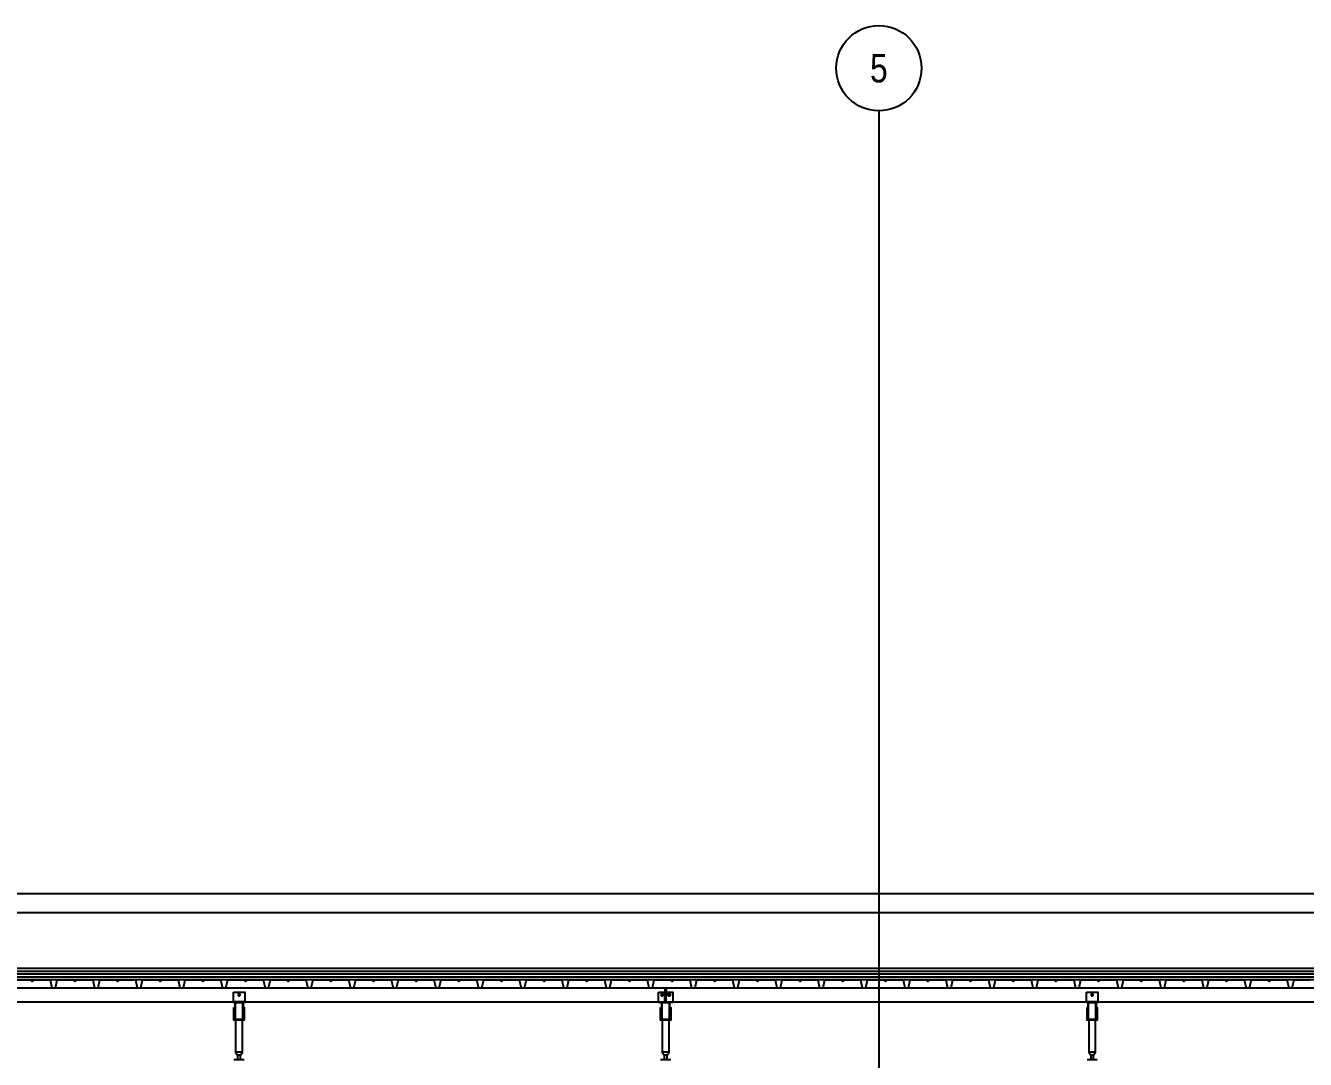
# Model space of a CAD drawing. Header units: centimetres. Extents: x 26200 to 152500, y -600 to 9300.
# Drawn here: x 133965 to 134865, y 1991 to 2718 of the extents above; entities that cross this region are included whole.
import ezdxf
from ezdxf.enums import TextEntityAlignment as Align

# ---------------------------------------------------------------- set-up
doc = ezdxf.new("R2010")
doc.units = ezdxf.units.CM
doc.layers.add('ROTAS-MIMARI-KESIT', color=8, linetype='Continuous')
doc.styles.add('ROTAS', font='arial.ttf')

msp = doc.modelspace()

# ---------------------------------------------------------------- linework, layer by layer
at = {"layer": 'ROTAS-MIMARI-KESIT'}
for p, q in [((147225.24, 2107.63), (127309.45, 2107.63)), ((129128.29, 2094.5), (147186.65, 2094.5))]:
    msp.add_line(p, q, dxfattribs=at)
for points in [[(134564.7, 2658.48), (134564.7, 925.39)], [(147194.7, 2054.99), (129122.2, 2054.99)], [(147194.7, 2052.99), (129122.2, 2052.99)], [(147194.7, 2050.99), (129122.2, 2050.99)], [(147194.7, 2048.99), (129122.2, 2048.99)], [(147194.7, 2046.99), (129122.2, 2046.99)], [(133956.74, 2046.99), (133967.74, 2046.99), (133969.24, 2045.99), (133970.74, 2046.99), (133981.74, 2046.99), (133982.99, 2041.49), (133985.49, 2041.49), (133985.93, 2043.44)], [(133982.54, 2043.44), (133982.99, 2041.49), (133985.49, 2041.49), (133986.74, 2046.99), (133997.74, 2046.99), (133999.24, 2045.99), (134000.74, 2046.99), (134011.74, 2046.99), (134012.99, 2041.49), (134015.49, 2041.49), (134016.74, 2046.99), (134027.74, 2046.99), (134029.24, 2045.99), (134030.74, 2046.99), (134041.74, 2046.99), (134042.99, 2041.49), (134045.49, 2041.49), (134046.74, 2046.99), (134057.74, 2046.99), (134059.24, 2045.99), (134060.74, 2046.99), (134071.74, 2046.99), (134072.99, 2041.49), (134075.49, 2041.49), (134075.93, 2043.44)], [(134072.54, 2043.44), (134072.99, 2041.49), (134075.49, 2041.49), (134076.74, 2046.99), (134087.74, 2046.99), (134089.24, 2045.99), (134090.74, 2046.99), (134101.74, 2046.99), (134102.99, 2041.49), (134105.49, 2041.49), (134106.74, 2046.99), (134117.74, 2046.99), (134119.24, 2045.99), (134120.74, 2046.99), (134131.74, 2046.99), (134132.99, 2041.49), (134135.49, 2041.49), (134136.74, 2046.99), (134147.74, 2046.99), (134149.24, 2045.99), (134150.74, 2046.99), (134161.74, 2046.99), (134162.99, 2041.49), (134165.49, 2041.49), (134165.93, 2043.44)], [(134162.54, 2043.44), (134162.99, 2041.49), (134165.49, 2041.49), (134166.74, 2046.99), (134177.74, 2046.99), (134179.24, 2045.99), (134180.74, 2046.99), (134191.74, 2046.99), (134192.99, 2041.49), (134195.49, 2041.49), (134196.74, 2046.99), (134207.74, 2046.99), (134209.24, 2045.99), (134210.74, 2046.99), (134221.74, 2046.99), (134222.99, 2041.49), (134225.49, 2041.49), (134226.74, 2046.99), (134237.74, 2046.99), (134239.24, 2045.99), (134240.74, 2046.99), (134251.74, 2046.99), (134252.99, 2041.49), (134255.49, 2041.49), (134255.93, 2043.44)], [(134252.54, 2043.44), (134252.99, 2041.49), (134255.49, 2041.49), (134256.74, 2046.99), (134267.74, 2046.99), (134269.24, 2045.99), (134270.74, 2046.99), (134281.74, 2046.99), (134282.99, 2041.49), (134285.49, 2041.49), (134286.74, 2046.99), (134297.74, 2046.99), (134299.24, 2045.99), (134300.74, 2046.99), (134311.74, 2046.99), (134312.99, 2041.49), (134315.49, 2041.49), (134316.74, 2046.99), (134327.74, 2046.99), (134329.24, 2045.99), (134330.74, 2046.99), (134341.74, 2046.99), (134342.99, 2041.49), (134345.49, 2041.49), (134345.93, 2043.44)], [(134342.54, 2043.44), (134342.99, 2041.49), (134345.49, 2041.49), (134346.74, 2046.99), (134357.74, 2046.99), (134359.24, 2045.99), (134360.74, 2046.99), (134371.74, 2046.99), (134372.99, 2041.49), (134375.49, 2041.49), (134376.74, 2046.99), (134387.74, 2046.99), (134389.24, 2045.99), (134390.74, 2046.99), (134401.74, 2046.99), (134402.99, 2041.49), (134405.49, 2041.49), (134406.74, 2046.99), (134417.74, 2046.99), (134419.24, 2045.99), (134420.74, 2046.99), (134431.74, 2046.99), (134432.99, 2041.49), (134435.49, 2041.49), (134435.93, 2043.44)], [(134432.54, 2043.44), (134432.99, 2041.49), (134435.49, 2041.49), (134436.74, 2046.99), (134447.74, 2046.99), (134449.24, 2045.99), (134450.74, 2046.99), (134461.74, 2046.99), (134462.99, 2041.49), (134465.49, 2041.49), (134466.74, 2046.99), (134477.74, 2046.99), (134479.24, 2045.99), (134480.74, 2046.99), (134491.74, 2046.99), (134492.99, 2041.49), (134495.49, 2041.49), (134496.74, 2046.99), (134507.74, 2046.99), (134509.24, 2045.99), (134510.74, 2046.99), (134521.74, 2046.99), (134522.99, 2041.49), (134525.49, 2041.49), (134525.93, 2043.44)], [(134522.54, 2043.44), (134522.99, 2041.49), (134525.49, 2041.49), (134526.74, 2046.99), (134537.74, 2046.99), (134539.24, 2045.99), (134540.74, 2046.99), (134551.74, 2046.99), (134552.99, 2041.49), (134555.49, 2041.49), (134556.74, 2046.99), (134567.74, 2046.99), (134569.24, 2045.99), (134570.74, 2046.99), (134581.74, 2046.99), (134582.99, 2041.49), (134585.49, 2041.49), (134586.74, 2046.99), (134597.74, 2046.99), (134599.24, 2045.99), (134600.74, 2046.99), (134611.74, 2046.99), (134612.99, 2041.49), (134615.49, 2041.49), (134615.93, 2043.44)], [(134612.54, 2043.44), (134612.99, 2041.49), (134615.49, 2041.49), (134616.74, 2046.99), (134627.74, 2046.99), (134629.24, 2045.99), (134630.74, 2046.99), (134641.74, 2046.99), (134642.99, 2041.49), (134645.49, 2041.49), (134646.74, 2046.99), (134657.74, 2046.99), (134659.24, 2045.99), (134660.74, 2046.99), (134671.74, 2046.99), (134672.99, 2041.49), (134675.49, 2041.49), (134676.74, 2046.99), (134687.74, 2046.99), (134689.24, 2045.99), (134690.74, 2046.99), (134701.74, 2046.99), (134702.99, 2041.49), (134705.49, 2041.49), (134705.93, 2043.44)], [(134702.54, 2043.44), (134702.99, 2041.49), (134705.49, 2041.49), (134706.74, 2046.99), (134717.74, 2046.99), (134719.24, 2045.99), (134720.74, 2046.99), (134731.74, 2046.99), (134732.99, 2041.49), (134735.49, 2041.49), (134736.74, 2046.99), (134747.74, 2046.99), (134749.24, 2045.99), (134750.74, 2046.99), (134761.74, 2046.99), (134762.99, 2041.49), (134765.49, 2041.49), (134766.74, 2046.99), (134777.74, 2046.99), (134779.24, 2045.99), (134780.74, 2046.99), (134791.74, 2046.99), (134792.99, 2041.49), (134795.49, 2041.49), (134795.93, 2043.44)], [(134792.54, 2043.44), (134792.99, 2041.49), (134795.49, 2041.49), (134796.74, 2046.99), (134807.74, 2046.99), (134809.24, 2045.99), (134810.74, 2046.99), (134821.74, 2046.99), (134822.99, 2041.49), (134825.49, 2041.49), (134826.74, 2046.99), (134837.74, 2046.99), (134839.24, 2045.99), (134840.74, 2046.99), (134851.74, 2046.99), (134852.99, 2041.49), (134855.49, 2041.49), (134856.74, 2046.99), (134867.74, 2046.99)], [(129112.2, 2041.49), (138109.7, 2041.49)], [(134414.2, 2041.49), (134414.2, 2038.49)], [(134414.2, 2031.49), (134414.2, 2038.49)], [(134415.2, 2041.49), (134415.2, 2038.49)], [(134415.2, 2031.49), (134415.2, 2038.49)], [(134416.9, 2037.19), (134416.88, 2037.19), (134416.87, 2037.19), (134416.85, 2037.18), (134416.83, 2037.18), (134416.82, 2037.18), (134416.8, 2037.18), (134416.79, 2037.18), (134416.77, 2037.17), (134416.75, 2037.17), (134416.74, 2037.17), (134416.72, 2037.16), (134416.7, 2037.16), (134416.69, 2037.15), (134416.67, 2037.15), (134416.66, 2037.14), (134416.64, 2037.14), (134416.62, 2037.13), (134416.61, 2037.12), (134416.59, 2037.12), (134416.58, 2037.11), (134416.56, 2037.1), (134416.54, 2037.09), (134416.53, 2037.08), (134416.51, 2037.07), (134416.5, 2037.06), (134416.48, 2037.05), (134416.47, 2037.04), (134416.46, 2037.03), (134416.44, 2037.02), (134416.43, 2037.01), (134416.42, 2036.99), (134416.4, 2036.98), (134416.39, 2036.97), (134416.38, 2036.96), (134416.37, 2036.94), (134416.35, 2036.93), (134416.34, 2036.91), (134416.33, 2036.9), (134416.32, 2036.88), (134416.31, 2036.87), (134416.3, 2036.85), (134416.29, 2036.84), (134416.28, 2036.82), (134416.28, 2036.81), (134416.27, 2036.79), (134416.26, 2036.78), (134416.25, 2036.76), (134416.25, 2036.74), (134416.24, 2036.73), (134416.23, 2036.71), (134416.23, 2036.7), (134416.22, 2036.68), (134416.22, 2036.66), (134416.22, 2036.65), (134416.21, 2036.63), (134416.21, 2036.61), (134416.21, 2036.6), (134416.2, 2036.58), (134416.2, 2036.57), (134416.2, 2036.55), (134416.2, 2036.53), (134416.2, 2036.52), (134416.2, 2036.5), (134416.2, 2036.49), (134416.2, 2036.47), (134416.2, 2036.46), (134416.2, 2036.44), (134416.2, 2036.42), (134416.2, 2036.41), (134416.2, 2036.39), (134416.21, 2036.38), (134416.21, 2036.36), (134416.21, 2036.34), (134416.22, 2036.33), (134416.22, 2036.31), (134416.22, 2036.29), (134416.23, 2036.28), (134416.23, 2036.26), (134416.24, 2036.25), (134416.25, 2036.23), (134416.25, 2036.21), (134416.26, 2036.2), (134416.27, 2036.18), (134416.28, 2036.16), (134416.28, 2036.15), (134416.29, 2036.13), (134416.3, 2036.12), (134416.31, 2036.1), (134416.32, 2036.09), (134416.33, 2036.07), (134416.34, 2036.06), (134416.35, 2036.05), (134416.37, 2036.03), (134416.38, 2036.02), (134416.39, 2036), (134416.4, 2035.99), (134416.42, 2035.98), (134416.43, 2035.97), (134416.44, 2035.95), (134416.46, 2035.94), (134416.47, 2035.93), (134416.48, 2035.92), (134416.5, 2035.91), (134416.51, 2035.9), (134416.53, 2035.89), (134416.54, 2035.88), (134416.56, 2035.87), (134416.58, 2035.86), (134416.59, 2035.86), (134416.61, 2035.85), (134416.62, 2035.84), (134416.64, 2035.84), (134416.66, 2035.83), (134416.67, 2035.82), (134416.69, 2035.82), (134416.7, 2035.81), (134416.72, 2035.81), (134416.74, 2035.81), (134416.75, 2035.8), (134416.77, 2035.8), (134416.79, 2035.8), (134416.8, 2035.79), (134416.82, 2035.79), (134416.83, 2035.79), (134416.85, 2035.79), (134416.87, 2035.79), (134416.88, 2035.79), (134416.9, 2035.79)], [(134417.5, 2037.19), (134416.9, 2037.19)], [(134417.5, 2035.79), (134416.9, 2035.79)], [(134417.5, 2035.79), (134417.51, 2035.79), (134417.53, 2035.79), (134417.54, 2035.79), (134417.56, 2035.79), (134417.58, 2035.79), (134417.59, 2035.79), (134417.61, 2035.8), (134417.62, 2035.8), (134417.64, 2035.8), (134417.66, 2035.81), (134417.67, 2035.81), (134417.69, 2035.81), (134417.71, 2035.82), (134417.72, 2035.82), (134417.74, 2035.83), (134417.76, 2035.84), (134417.77, 2035.84), (134417.79, 2035.85), (134417.8, 2035.86), (134417.82, 2035.86), (134417.83, 2035.87), (134417.85, 2035.88), (134417.87, 2035.89), (134417.88, 2035.9), (134417.9, 2035.91), (134417.91, 2035.92), (134417.92, 2035.93), (134417.94, 2035.94), (134417.95, 2035.95), (134417.97, 2035.97), (134417.98, 2035.98), (134417.99, 2035.99), (134418.01, 2036), (134418.02, 2036.02), (134418.03, 2036.03), (134418.04, 2036.05), (134418.05, 2036.06), (134418.06, 2036.07), (134418.07, 2036.09), (134418.08, 2036.1), (134418.09, 2036.12), (134418.1, 2036.13), (134418.11, 2036.15), (134418.12, 2036.16), (134418.13, 2036.18), (134418.13, 2036.2), (134418.14, 2036.21), (134418.15, 2036.23), (134418.15, 2036.25), (134418.16, 2036.26), (134418.17, 2036.28), (134418.17, 2036.29), (134418.17, 2036.31), (134418.18, 2036.33), (134418.18, 2036.34), (134418.19, 2036.36), (134418.19, 2036.38), (134418.19, 2036.39), (134418.19, 2036.41), (134418.19, 2036.42), (134418.2, 2036.44), (134418.2, 2036.46), (134418.2, 2036.47), (134418.2, 2036.49), (134418.2, 2036.5), (134418.2, 2036.52), (134418.2, 2036.53), (134418.19, 2036.55), (134418.19, 2036.57), (134418.19, 2036.58), (134418.19, 2036.6), (134418.19, 2036.61), (134418.18, 2036.63), (134418.18, 2036.65), (134418.17, 2036.66), (134418.17, 2036.68), (134418.17, 2036.7), (134418.16, 2036.71), (134418.15, 2036.73), (134418.15, 2036.74), (134418.14, 2036.76), (134418.13, 2036.78), (134418.13, 2036.79), (134418.12, 2036.81), (134418.11, 2036.82), (134418.1, 2036.84), (134418.09, 2036.85), (134418.08, 2036.87), (134418.07, 2036.88), (134418.06, 2036.9), (134418.05, 2036.91), (134418.04, 2036.93), (134418.03, 2036.94), (134418.02, 2036.96), (134418.01, 2036.97), (134417.99, 2036.98), (134417.98, 2036.99), (134417.97, 2037.01), (134417.95, 2037.02), (134417.94, 2037.03), (134417.92, 2037.04), (134417.91, 2037.05), (134417.9, 2037.06), (134417.88, 2037.07), (134417.87, 2037.08), (134417.85, 2037.09), (134417.83, 2037.1), (134417.82, 2037.11), (134417.8, 2037.12), (134417.79, 2037.12), (134417.77, 2037.13), (134417.76, 2037.14), (134417.74, 2037.14), (134417.72, 2037.15), (134417.71, 2037.15), (134417.69, 2037.16), (134417.67, 2037.16), (134417.66, 2037.17), (134417.64, 2037.17), (134417.62, 2037.17), (134417.61, 2037.18), (134417.59, 2037.18), (134417.58, 2037.18), (134417.56, 2037.18), (134417.54, 2037.18), (134417.53, 2037.19), (134417.51, 2037.19), (134417.5, 2037.19)], [(129112.2, 2031.49), (138109.7, 2031.49)], [(134118.7, 2031.49), (134110.7, 2031.49)], [(134111.1, 2025.89), (134111.6, 2025.89)], [(134117.7, 2019.19), (134117.7, 2031.19), (134111.7, 2031.19), (134111.7, 2019.19)], [(134117.8, 2025.89), (134118.3, 2025.89)], [(134409.7, 2031.49), (134419.7, 2031.49)], [(134411.1, 2025.89), (134411.6, 2025.89)], [(134417.7, 2019.19), (134417.7, 2031.19), (134411.7, 2031.19), (134411.7, 2019.19)], [(134417.8, 2025.89), (134418.3, 2025.89)], [(134718.7, 2031.49), (134710.7, 2031.49)], [(134711.1, 2025.89), (134711.6, 2025.89)], [(134717.7, 2019.19), (134717.7, 2031.19), (134711.7, 2031.19), (134711.7, 2019.19)], [(134717.8, 2025.89), (134718.3, 2025.89)], [(134111.1, 2024.49), (134111.6, 2024.49)], [(134112.28, 2018.69), (134112.28, 1996.09), (134113.7, 1994.09), (134113.7, 1991.09)], [(134115.7, 1991.09), (134115.7, 1994.09), (134117.11, 1996.09), (134117.11, 2018.69)], [(134117.8, 2024.49), (134118.3, 2024.49)], [(134411.1, 2024.49), (134411.6, 2024.49)], [(134412.28, 2018.69), (134412.28, 1996.09), (134413.7, 1994.09), (134413.7, 1991.09)], [(134415.7, 1991.09), (134415.7, 1994.09), (134417.11, 1996.09), (134417.11, 2018.69)], [(134417.8, 2024.49), (134418.3, 2024.49)], [(134711.1, 2024.49), (134711.6, 2024.49)], [(134712.28, 2018.69), (134712.28, 1996.09), (134713.7, 1994.09), (134713.7, 1991.09)], [(134715.7, 1991.09), (134715.7, 1994.09), (134717.11, 1996.09), (134717.11, 2018.69)], [(134717.8, 2024.49), (134718.3, 2024.49)], [(134111.1, 1991.09), (134118.3, 1991.09)], [(134117.11, 1996.09), (134112.28, 1996.09)], [(134115.7, 1994.09), (134113.7, 1994.09)], [(134411.1, 1991.09), (134418.3, 1991.09)], [(134417.11, 1996.09), (134412.28, 1996.09)], [(134415.7, 1994.09), (134413.7, 1994.09)], [(134711.1, 1991.09), (134718.3, 1991.09)], [(134717.11, 1996.09), (134712.28, 1996.09)], [(134715.7, 1994.09), (134713.7, 1994.09)]]:
    msp.add_lwpolyline(points, dxfattribs=at)
for points in [[(134110.7, 2038.49), (134118.7, 2038.49), (134118.7, 2031.19), (134110.7, 2031.19)], [(134115.4, 2036.49), (134115.4, 2036.5), (134115.4, 2036.52), (134115.4, 2036.53), (134115.39, 2036.55), (134115.39, 2036.57), (134115.39, 2036.58), (134115.39, 2036.6), (134115.39, 2036.61), (134115.38, 2036.63), (134115.38, 2036.65), (134115.37, 2036.66), (134115.37, 2036.68), (134115.37, 2036.7), (134115.36, 2036.71), (134115.35, 2036.73), (134115.35, 2036.74), (134115.34, 2036.76), (134115.33, 2036.78), (134115.33, 2036.79), (134115.32, 2036.81), (134115.31, 2036.82), (134115.3, 2036.84), (134115.29, 2036.85), (134115.28, 2036.87), (134115.27, 2036.88), (134115.26, 2036.9), (134115.25, 2036.91), (134115.24, 2036.93), (134115.23, 2036.94), (134115.22, 2036.96), (134115.21, 2036.97), (134115.19, 2036.98), (134115.18, 2036.99), (134115.17, 2037.01), (134115.15, 2037.02), (134115.14, 2037.03), (134115.12, 2037.04), (134115.11, 2037.05), (134115.1, 2037.06), (134115.08, 2037.07), (134115.07, 2037.08), (134115.05, 2037.09), (134115.03, 2037.1), (134115.02, 2037.11), (134115, 2037.12), (134114.99, 2037.12), (134114.97, 2037.13), (134114.96, 2037.14), (134114.94, 2037.14), (134114.92, 2037.15), (134114.91, 2037.15), (134114.89, 2037.16), (134114.87, 2037.16), (134114.86, 2037.17), (134114.84, 2037.17), (134114.82, 2037.17), (134114.81, 2037.18), (134114.79, 2037.18), (134114.78, 2037.18), (134114.76, 2037.18), (134114.74, 2037.19), (134114.73, 2037.19), (134114.71, 2037.19), (134114.7, 2037.19), (134114.68, 2037.19), (134114.67, 2037.19), (134114.65, 2037.19), (134114.63, 2037.18), (134114.62, 2037.18), (134114.6, 2037.18), (134114.59, 2037.18), (134114.57, 2037.17), (134114.55, 2037.17), (134114.54, 2037.17), (134114.52, 2037.16), (134114.5, 2037.16), (134114.49, 2037.15), (134114.47, 2037.15), (134114.46, 2037.14), (134114.44, 2037.14), (134114.42, 2037.13), (134114.41, 2037.12), (134114.39, 2037.12), (134114.38, 2037.11), (134114.36, 2037.1), (134114.34, 2037.09), (134114.33, 2037.08), (134114.31, 2037.07), (134114.3, 2037.06), (134114.28, 2037.05), (134114.27, 2037.04), (134114.26, 2037.03), (134114.24, 2037.02), (134114.23, 2037.01), (134114.22, 2036.99), (134114.2, 2036.98), (134114.19, 2036.97), (134114.18, 2036.96), (134114.17, 2036.94), (134114.15, 2036.93), (134114.14, 2036.91), (134114.13, 2036.9), (134114.12, 2036.88), (134114.11, 2036.87), (134114.1, 2036.85), (134114.09, 2036.84), (134114.08, 2036.82), (134114.08, 2036.81), (134114.07, 2036.79), (134114.06, 2036.78), (134114.05, 2036.76), (134114.05, 2036.74), (134114.04, 2036.73), (134114.03, 2036.71), (134114.03, 2036.7), (134114.02, 2036.68), (134114.02, 2036.66), (134114.02, 2036.65), (134114.01, 2036.63), (134114.01, 2036.61), (134114.01, 2036.6), (134114, 2036.58), (134114, 2036.57), (134114, 2036.55), (134114, 2036.53), (134114, 2036.52), (134114, 2036.5), (134114, 2036.49), (134114, 2036.47), (134114, 2036.46), (134114, 2036.44), (134114, 2036.42), (134114, 2036.41), (134114, 2036.39), (134114.01, 2036.38), (134114.01, 2036.36), (134114.01, 2036.34), (134114.02, 2036.33), (134114.02, 2036.31), (134114.02, 2036.29), (134114.03, 2036.28), (134114.03, 2036.26), (134114.04, 2036.25), (134114.05, 2036.23), (134114.05, 2036.21), (134114.06, 2036.2), (134114.07, 2036.18), (134114.08, 2036.17), (134114.08, 2036.15), (134114.09, 2036.13), (134114.1, 2036.12), (134114.11, 2036.1), (134114.12, 2036.09), (134114.13, 2036.07), (134114.14, 2036.06), (134114.15, 2036.05), (134114.17, 2036.03), (134114.18, 2036.02), (134114.19, 2036), (134114.2, 2035.99), (134114.22, 2035.98), (134114.23, 2035.97), (134114.24, 2035.95), (134114.26, 2035.94), (134114.27, 2035.93), (134114.28, 2035.92), (134114.3, 2035.91), (134114.31, 2035.9), (134114.33, 2035.89), (134114.34, 2035.88), (134114.36, 2035.87), (134114.38, 2035.86), (134114.39, 2035.86), (134114.41, 2035.85), (134114.42, 2035.84), (134114.44, 2035.84), (134114.46, 2035.83), (134114.47, 2035.82), (134114.49, 2035.82), (134114.5, 2035.81), (134114.52, 2035.81), (134114.54, 2035.81), (134114.55, 2035.8), (134114.57, 2035.8), (134114.59, 2035.8), (134114.6, 2035.79), (134114.62, 2035.79), (134114.63, 2035.79), (134114.65, 2035.79), (134114.67, 2035.79), (134114.68, 2035.79), (134114.7, 2035.79), (134114.71, 2035.79), (134114.73, 2035.79), (134114.74, 2035.79), (134114.76, 2035.79), (134114.78, 2035.79), (134114.79, 2035.79), (134114.81, 2035.8), (134114.82, 2035.8), (134114.84, 2035.8), (134114.86, 2035.81), (134114.87, 2035.81), (134114.89, 2035.81), (134114.91, 2035.82), (134114.92, 2035.82), (134114.94, 2035.83), (134114.96, 2035.84), (134114.97, 2035.84), (134114.99, 2035.85), (134115, 2035.86), (134115.02, 2035.86), (134115.03, 2035.87), (134115.05, 2035.88), (134115.07, 2035.89), (134115.08, 2035.9), (134115.1, 2035.91), (134115.11, 2035.92), (134115.12, 2035.93), (134115.14, 2035.94), (134115.15, 2035.95), (134115.17, 2035.97), (134115.18, 2035.98), (134115.19, 2035.99), (134115.21, 2036), (134115.22, 2036.02), (134115.23, 2036.03), (134115.24, 2036.05), (134115.25, 2036.06), (134115.26, 2036.07), (134115.27, 2036.09), (134115.28, 2036.1), (134115.29, 2036.12), (134115.3, 2036.13), (134115.31, 2036.15), (134115.32, 2036.17), (134115.33, 2036.18), (134115.33, 2036.2), (134115.34, 2036.21), (134115.35, 2036.23), (134115.35, 2036.25), (134115.36, 2036.26), (134115.37, 2036.28), (134115.37, 2036.29), (134115.37, 2036.31), (134115.38, 2036.33), (134115.38, 2036.34), (134115.39, 2036.36), (134115.39, 2036.38), (134115.39, 2036.39), (134115.39, 2036.41), (134115.39, 2036.42), (134115.4, 2036.44), (134115.4, 2036.46), (134115.4, 2036.47)], [(134409.7, 2038.49), (134419.7, 2038.49), (134419.7, 2031.19), (134409.7, 2031.19)], [(134412.9, 2036.49), (134412.9, 2036.5), (134412.9, 2036.52), (134412.9, 2036.53), (134412.89, 2036.55), (134412.89, 2036.57), (134412.89, 2036.58), (134412.89, 2036.6), (134412.89, 2036.61), (134412.88, 2036.63), (134412.88, 2036.65), (134412.87, 2036.66), (134412.87, 2036.68), (134412.87, 2036.7), (134412.86, 2036.71), (134412.85, 2036.73), (134412.85, 2036.74), (134412.84, 2036.76), (134412.83, 2036.78), (134412.83, 2036.79), (134412.82, 2036.81), (134412.81, 2036.82), (134412.8, 2036.84), (134412.79, 2036.85), (134412.78, 2036.87), (134412.77, 2036.88), (134412.76, 2036.9), (134412.75, 2036.91), (134412.74, 2036.93), (134412.73, 2036.94), (134412.72, 2036.96), (134412.71, 2036.97), (134412.69, 2036.98), (134412.68, 2036.99), (134412.67, 2037.01), (134412.65, 2037.02), (134412.64, 2037.03), (134412.62, 2037.04), (134412.61, 2037.05), (134412.6, 2037.06), (134412.58, 2037.07), (134412.57, 2037.08), (134412.55, 2037.09), (134412.53, 2037.1), (134412.52, 2037.11), (134412.5, 2037.12), (134412.49, 2037.12), (134412.47, 2037.13), (134412.46, 2037.14), (134412.44, 2037.14), (134412.42, 2037.15), (134412.41, 2037.15), (134412.39, 2037.16), (134412.37, 2037.16), (134412.36, 2037.17), (134412.34, 2037.17), (134412.32, 2037.17), (134412.31, 2037.18), (134412.29, 2037.18), (134412.28, 2037.18), (134412.26, 2037.18), (134412.24, 2037.18), (134412.23, 2037.19), (134412.21, 2037.19), (134412.2, 2037.19), (134412.18, 2037.19), (134412.17, 2037.19), (134412.15, 2037.18), (134412.13, 2037.18), (134412.12, 2037.18), (134412.1, 2037.18), (134412.09, 2037.18), (134412.07, 2037.17), (134412.05, 2037.17), (134412.04, 2037.17), (134412.02, 2037.16), (134412, 2037.16), (134411.99, 2037.15), (134411.97, 2037.15), (134411.96, 2037.14), (134411.94, 2037.14), (134411.92, 2037.13), (134411.91, 2037.12), (134411.89, 2037.12), (134411.88, 2037.11), (134411.86, 2037.1), (134411.84, 2037.09), (134411.83, 2037.08), (134411.81, 2037.07), (134411.8, 2037.06), (134411.78, 2037.05), (134411.77, 2037.04), (134411.76, 2037.03), (134411.74, 2037.02), (134411.73, 2037.01), (134411.72, 2036.99), (134411.7, 2036.98), (134411.69, 2036.97), (134411.68, 2036.96), (134411.67, 2036.94), (134411.65, 2036.93), (134411.64, 2036.91), (134411.63, 2036.9), (134411.62, 2036.88), (134411.61, 2036.87), (134411.6, 2036.85), (134411.59, 2036.84), (134411.58, 2036.82), (134411.58, 2036.81), (134411.57, 2036.79), (134411.56, 2036.78), (134411.55, 2036.76), (134411.55, 2036.74), (134411.54, 2036.73), (134411.53, 2036.71), (134411.53, 2036.7), (134411.52, 2036.68), (134411.52, 2036.66), (134411.52, 2036.65), (134411.51, 2036.63), (134411.51, 2036.61), (134411.51, 2036.6), (134411.5, 2036.58), (134411.5, 2036.57), (134411.5, 2036.55), (134411.5, 2036.53), (134411.5, 2036.52), (134411.5, 2036.5), (134411.5, 2036.49), (134411.5, 2036.47), (134411.5, 2036.46), (134411.5, 2036.44), (134411.5, 2036.42), (134411.5, 2036.41), (134411.5, 2036.39), (134411.51, 2036.38), (134411.51, 2036.36), (134411.51, 2036.34), (134411.52, 2036.33), (134411.52, 2036.31), (134411.52, 2036.29), (134411.53, 2036.28), (134411.53, 2036.26), (134411.54, 2036.25), (134411.55, 2036.23), (134411.55, 2036.21), (134411.56, 2036.2), (134411.57, 2036.18), (134411.58, 2036.16), (134411.58, 2036.15), (134411.59, 2036.13), (134411.6, 2036.12), (134411.61, 2036.1), (134411.62, 2036.09), (134411.63, 2036.07), (134411.64, 2036.06), (134411.65, 2036.05), (134411.67, 2036.03), (134411.68, 2036.02), (134411.69, 2036), (134411.7, 2035.99), (134411.72, 2035.98), (134411.73, 2035.97), (134411.74, 2035.95), (134411.76, 2035.94), (134411.77, 2035.93), (134411.78, 2035.92), (134411.8, 2035.91), (134411.81, 2035.9), (134411.83, 2035.89), (134411.84, 2035.88), (134411.86, 2035.87), (134411.88, 2035.86), (134411.89, 2035.86), (134411.91, 2035.85), (134411.92, 2035.84), (134411.94, 2035.84), (134411.96, 2035.83), (134411.97, 2035.82), (134411.99, 2035.82), (134412, 2035.81), (134412.02, 2035.81), (134412.04, 2035.81), (134412.05, 2035.8), (134412.07, 2035.8), (134412.09, 2035.8), (134412.1, 2035.79), (134412.12, 2035.79), (134412.13, 2035.79), (134412.15, 2035.79), (134412.17, 2035.79), (134412.18, 2035.79), (134412.2, 2035.79), (134412.21, 2035.79), (134412.23, 2035.79), (134412.24, 2035.79), (134412.26, 2035.79), (134412.28, 2035.79), (134412.29, 2035.79), (134412.31, 2035.8), (134412.32, 2035.8), (134412.34, 2035.8), (134412.36, 2035.81), (134412.37, 2035.81), (134412.39, 2035.81), (134412.41, 2035.82), (134412.42, 2035.82), (134412.44, 2035.83), (134412.46, 2035.84), (134412.47, 2035.84), (134412.49, 2035.85), (134412.5, 2035.86), (134412.52, 2035.86), (134412.53, 2035.87), (134412.55, 2035.88), (134412.57, 2035.89), (134412.58, 2035.9), (134412.6, 2035.91), (134412.61, 2035.92), (134412.62, 2035.93), (134412.64, 2035.94), (134412.65, 2035.95), (134412.67, 2035.97), (134412.68, 2035.98), (134412.69, 2035.99), (134412.71, 2036), (134412.72, 2036.02), (134412.73, 2036.03), (134412.74, 2036.05), (134412.75, 2036.06), (134412.76, 2036.07), (134412.77, 2036.09), (134412.78, 2036.1), (134412.79, 2036.12), (134412.8, 2036.13), (134412.81, 2036.15), (134412.82, 2036.16), (134412.83, 2036.18), (134412.83, 2036.2), (134412.84, 2036.21), (134412.85, 2036.23), (134412.85, 2036.25), (134412.86, 2036.26), (134412.87, 2036.28), (134412.87, 2036.29), (134412.87, 2036.31), (134412.88, 2036.33), (134412.88, 2036.34), (134412.89, 2036.36), (134412.89, 2036.38), (134412.89, 2036.39), (134412.89, 2036.41), (134412.89, 2036.42), (134412.9, 2036.44), (134412.9, 2036.46), (134412.9, 2036.47)], [(134710.7, 2038.49), (134718.7, 2038.49), (134718.7, 2031.19), (134710.7, 2031.19)], [(134715.4, 2036.49), (134715.4, 2036.5), (134715.4, 2036.52), (134715.4, 2036.53), (134715.39, 2036.55), (134715.39, 2036.57), (134715.39, 2036.58), (134715.39, 2036.6), (134715.39, 2036.61), (134715.38, 2036.63), (134715.38, 2036.65), (134715.37, 2036.66), (134715.37, 2036.68), (134715.37, 2036.7), (134715.36, 2036.71), (134715.35, 2036.73), (134715.35, 2036.74), (134715.34, 2036.76), (134715.33, 2036.78), (134715.33, 2036.79), (134715.32, 2036.81), (134715.31, 2036.82), (134715.3, 2036.84), (134715.29, 2036.85), (134715.28, 2036.87), (134715.27, 2036.88), (134715.26, 2036.9), (134715.25, 2036.91), (134715.24, 2036.93), (134715.23, 2036.94), (134715.22, 2036.96), (134715.21, 2036.97), (134715.19, 2036.98), (134715.18, 2036.99), (134715.17, 2037.01), (134715.15, 2037.02), (134715.14, 2037.03), (134715.12, 2037.04), (134715.11, 2037.05), (134715.1, 2037.06), (134715.08, 2037.07), (134715.07, 2037.08), (134715.05, 2037.09), (134715.03, 2037.1), (134715.02, 2037.11), (134715, 2037.12), (134714.99, 2037.12), (134714.97, 2037.13), (134714.96, 2037.14), (134714.94, 2037.14), (134714.92, 2037.15), (134714.91, 2037.15), (134714.89, 2037.16), (134714.87, 2037.16), (134714.86, 2037.17), (134714.84, 2037.17), (134714.82, 2037.17), (134714.81, 2037.18), (134714.79, 2037.18), (134714.78, 2037.18), (134714.76, 2037.18), (134714.74, 2037.19), (134714.73, 2037.19), (134714.71, 2037.19), (134714.7, 2037.19), (134714.68, 2037.19), (134714.67, 2037.19), (134714.65, 2037.19), (134714.63, 2037.18), (134714.62, 2037.18), (134714.6, 2037.18), (134714.59, 2037.18), (134714.57, 2037.17), (134714.55, 2037.17), (134714.54, 2037.17), (134714.52, 2037.16), (134714.5, 2037.16), (134714.49, 2037.15), (134714.47, 2037.15), (134714.46, 2037.14), (134714.44, 2037.14), (134714.42, 2037.13), (134714.41, 2037.12), (134714.39, 2037.12), (134714.38, 2037.11), (134714.36, 2037.1), (134714.34, 2037.09), (134714.33, 2037.08), (134714.31, 2037.07), (134714.3, 2037.06), (134714.28, 2037.05), (134714.27, 2037.04), (134714.26, 2037.03), (134714.24, 2037.02), (134714.23, 2037.01), (134714.22, 2036.99), (134714.2, 2036.98), (134714.19, 2036.97), (134714.18, 2036.96), (134714.17, 2036.94), (134714.15, 2036.93), (134714.14, 2036.91), (134714.13, 2036.9), (134714.12, 2036.88), (134714.11, 2036.87), (134714.1, 2036.85), (134714.09, 2036.84), (134714.08, 2036.82), (134714.08, 2036.81), (134714.07, 2036.79), (134714.06, 2036.78), (134714.05, 2036.76), (134714.05, 2036.74), (134714.04, 2036.73), (134714.03, 2036.71), (134714.03, 2036.7), (134714.02, 2036.68), (134714.02, 2036.66), (134714.02, 2036.65), (134714.01, 2036.63), (134714.01, 2036.61), (134714.01, 2036.6), (134714, 2036.58), (134714, 2036.57), (134714, 2036.55), (134714, 2036.53), (134714, 2036.52), (134714, 2036.5), (134714, 2036.49), (134714, 2036.47), (134714, 2036.46), (134714, 2036.44), (134714, 2036.42), (134714, 2036.41), (134714, 2036.39), (134714.01, 2036.38), (134714.01, 2036.36), (134714.01, 2036.34), (134714.02, 2036.33), (134714.02, 2036.31), (134714.02, 2036.29), (134714.03, 2036.28), (134714.03, 2036.26), (134714.04, 2036.25), (134714.05, 2036.23), (134714.05, 2036.21), (134714.06, 2036.2), (134714.07, 2036.18), (134714.08, 2036.17), (134714.08, 2036.15), (134714.09, 2036.13), (134714.1, 2036.12), (134714.11, 2036.1), (134714.12, 2036.09), (134714.13, 2036.07), (134714.14, 2036.06), (134714.15, 2036.05), (134714.17, 2036.03), (134714.18, 2036.02), (134714.19, 2036), (134714.2, 2035.99), (134714.22, 2035.98), (134714.23, 2035.97), (134714.24, 2035.95), (134714.26, 2035.94), (134714.27, 2035.93), (134714.28, 2035.92), (134714.3, 2035.91), (134714.31, 2035.9), (134714.33, 2035.89), (134714.34, 2035.88), (134714.36, 2035.87), (134714.38, 2035.86), (134714.39, 2035.86), (134714.41, 2035.85), (134714.42, 2035.84), (134714.44, 2035.84), (134714.46, 2035.83), (134714.47, 2035.82), (134714.49, 2035.82), (134714.5, 2035.81), (134714.52, 2035.81), (134714.54, 2035.81), (134714.55, 2035.8), (134714.57, 2035.8), (134714.59, 2035.8), (134714.6, 2035.79), (134714.62, 2035.79), (134714.63, 2035.79), (134714.65, 2035.79), (134714.67, 2035.79), (134714.68, 2035.79), (134714.7, 2035.79), (134714.71, 2035.79), (134714.73, 2035.79), (134714.74, 2035.79), (134714.76, 2035.79), (134714.78, 2035.79), (134714.79, 2035.79), (134714.81, 2035.8), (134714.82, 2035.8), (134714.84, 2035.8), (134714.86, 2035.81), (134714.87, 2035.81), (134714.89, 2035.81), (134714.91, 2035.82), (134714.92, 2035.82), (134714.94, 2035.83), (134714.96, 2035.84), (134714.97, 2035.84), (134714.99, 2035.85), (134715, 2035.86), (134715.02, 2035.86), (134715.03, 2035.87), (134715.05, 2035.88), (134715.07, 2035.89), (134715.08, 2035.9), (134715.1, 2035.91), (134715.11, 2035.92), (134715.12, 2035.93), (134715.14, 2035.94), (134715.15, 2035.95), (134715.17, 2035.97), (134715.18, 2035.98), (134715.19, 2035.99), (134715.21, 2036), (134715.22, 2036.02), (134715.23, 2036.03), (134715.24, 2036.05), (134715.25, 2036.06), (134715.26, 2036.07), (134715.27, 2036.09), (134715.28, 2036.1), (134715.29, 2036.12), (134715.3, 2036.13), (134715.31, 2036.15), (134715.32, 2036.17), (134715.33, 2036.18), (134715.33, 2036.2), (134715.34, 2036.21), (134715.35, 2036.23), (134715.35, 2036.25), (134715.36, 2036.26), (134715.37, 2036.28), (134715.37, 2036.29), (134715.37, 2036.31), (134715.38, 2036.33), (134715.38, 2036.34), (134715.39, 2036.36), (134715.39, 2036.38), (134715.39, 2036.39), (134715.39, 2036.41), (134715.39, 2036.42), (134715.4, 2036.44), (134715.4, 2036.46), (134715.4, 2036.47)], [(134111.1, 2027.69), (134111.6, 2027.69), (134111.6, 2019.19), (134117.8, 2019.19), (134117.8, 2027.69), (134118.3, 2027.69), (134118.3, 2018.69), (134111.1, 2018.69)], [(134117.4, 2030.89), (134112, 2030.89), (134112, 2019.49), (134117.4, 2019.49)], [(134411.1, 2027.69), (134411.6, 2027.69), (134411.6, 2019.19), (134417.8, 2019.19), (134417.8, 2027.69), (134418.3, 2027.69), (134418.3, 2018.69), (134411.1, 2018.69)], [(134417.4, 2030.89), (134412, 2030.89), (134412, 2019.49), (134417.4, 2019.49)], [(134711.1, 2027.69), (134711.6, 2027.69), (134711.6, 2019.19), (134717.8, 2019.19), (134717.8, 2027.69), (134718.3, 2027.69), (134718.3, 2018.69), (134711.1, 2018.69)], [(134717.4, 2030.89), (134712, 2030.89), (134712, 2019.49), (134717.4, 2019.49)]]:
    msp.add_lwpolyline(points, close=True, dxfattribs=at)
at = {"layer": 'ROTAS-MIMARI-KESIT', "ltscale": 10}
msp.add_circle((134564.7, 2688.48), 30, dxfattribs=at)

# ---------------------------------------------------------------- texts
at = {"layer": 'ROTAS-MIMARI-KESIT', "style": 'ROTAS', "width": 0.8}
msp.add_text('5', height=20, rotation=359.92667, dxfattribs=at).set_placement((134564.7, 2688.48), align=Align.MIDDLE_CENTER)

doc.saveas('drawing.dxf')
